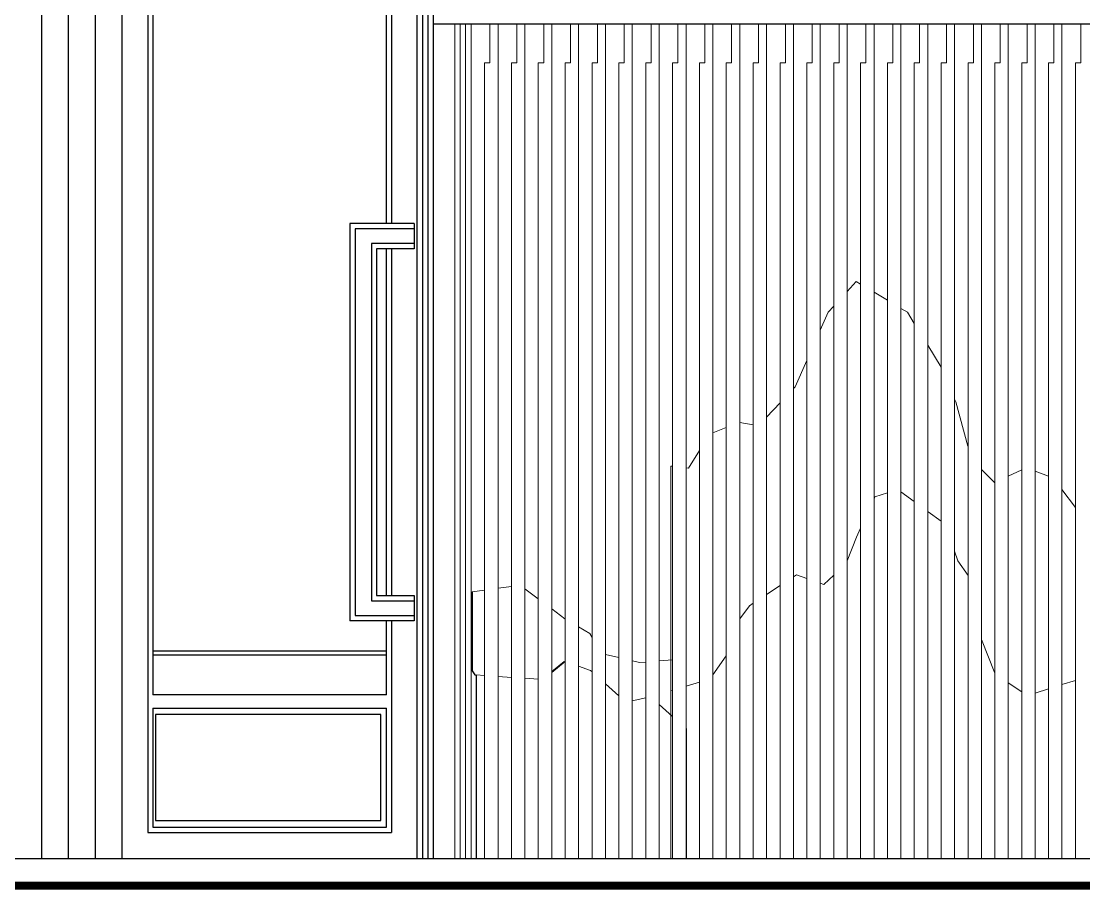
# Model space of a CAD drawing. Extents: x 1188826 to 1909461, y 608442 to 1651179.
# Drawn here: x 1661008 to 1664964, y 1041862 to 1045097 of the extents above; entities that cross this region are included whole.
import ezdxf

# ---------------------------------------------------------------- set-up
doc = ezdxf.new("R2010")
doc.units = 0
doc.header["$LTSCALE"] = 1000
doc.header["$MEASUREMENT"] = 0
doc.linetypes.add('ACAD_ISO10W100', pattern=[18.5, 12, -3, 0.5, -3])
doc.linetypes.add('DOTE', pattern=[2.4200000000000004, 2, -0.2, 0.02, -0.2])
for name, color, linetype in [('1', 7, 'Continuous'), ('窗', 4, 'Continuous'), ('立面线', 40, 'Continuous')]:
    doc.layers.add(name, color=color, linetype=linetype)
doc.layers.add('DOTE', color=19, linetype='DOTE', lineweight=9)
doc.layers.add('煤化工粉煤灰', color=7, linetype='Continuous', lineweight=0)

msp = doc.modelspace()

# ---------------------------------------------------------------- linework, layer by layer
at = {"layer": '1', "const_width": 30}
msp.add_lwpolyline([(1651532.772998976, 1041876.517635314), (1678232.756097134, 1041876.517635313)], dxfattribs=at)
at = {"layer": 'DOTE', "linetype": 'ACAD_ISO10W100', "ltscale": 100}
for p, q in [((1651532.772998976, 1041976.51763531), (1678232.756097134, 1041976.517635313)), ((1651532.772998976, 1041876.51763531), (1678232.756097134, 1041876.517635313))]:
    msp.add_line(p, q, dxfattribs=at)
at = {"layer": '煤化工粉煤灰', "color": 34}
for p, q in [((1662622.486897737, 1041976.517669165), (1662622.486897737, 1045087.317946022)), ((1662642.486897737, 1041976.517635299), (1662642.486897737, 1045087.317946022)), ((1662662.486897737, 1041976.517635299), (1662662.486897737, 1045087.317946022)), ((1662682.486897737, 1041976.517669165), (1662682.486897737, 1045087.317946022)), ((1662753.008375875, 1044942.317946022), (1662753.008375875, 1045087.317946022)), ((1662783.008375875, 1041976.517635299), (1662783.008375875, 1045087.317946022)), ((1662853.008375875, 1044942.317946022), (1662853.008375875, 1045087.317946022)), ((1662883.008375875, 1041976.517635299), (1662883.008375875, 1045087.317946022)), ((1662953.008375875, 1044942.317946022), (1662953.008375875, 1045087.317946022)), ((1662983.008375875, 1041976.517635299), (1662983.008375875, 1045087.317946022)), ((1663053.008375875, 1044942.317946022), (1663053.008375875, 1045087.317946022)), ((1663083.008375875, 1041976.517635299), (1663083.008375875, 1045087.317946022)), ((1663153.008375875, 1044942.317946022), (1663153.008375875, 1045087.317946022)), ((1663183.008375875, 1041976.517635299), (1663183.008375875, 1045087.317946022)), ((1663253.008375875, 1044942.317946022), (1663253.008375875, 1045087.317946022)), ((1663283.008375875, 1041976.517635299), (1663283.008375875, 1045087.317946022)), ((1663353.008375875, 1044942.317946022), (1663353.008375875, 1045087.317946022)), ((1663383.008375875, 1041976.517635299), (1663383.008375875, 1045087.317946022)), ((1663453.008375875, 1044942.317946022), (1663453.008375875, 1045087.317946022)), ((1663483.008375875, 1041976.517635299), (1663483.008375875, 1045087.317946022)), ((1663553.008375875, 1044942.317946022), (1663553.008375875, 1045087.317946022)), ((1663583.008375875, 1041976.517635299), (1663583.008375875, 1045087.317946022)), ((1663653.008375875, 1044942.317946022), (1663653.008375875, 1045087.317946022)), ((1663683.008375875, 1041976.517635299), (1663683.008375875, 1045087.317946022)), ((1663753.008375875, 1044942.317946022), (1663753.008375875, 1045087.317946022)), ((1663783.008375875, 1041976.517635299), (1663783.008375875, 1045087.317946022)), ((1663853.008375875, 1044942.317946022), (1663853.008375875, 1045087.317946022)), ((1663883.008375875, 1041976.517635299), (1663883.008375875, 1045087.317946022)), ((1663953.008375875, 1044942.317946022), (1663953.008375875, 1045087.317946022)), ((1663983.008375875, 1041976.517635299), (1663983.008375875, 1045087.317946022)), ((1664053.008375875, 1044942.317946022), (1664053.008375875, 1045087.317946022)), ((1664083.008375875, 1041976.517635299), (1664083.008375875, 1045087.317946022)), ((1664153.008375875, 1044942.317946022), (1664153.008375875, 1045087.317946022)), ((1664183.008375875, 1041976.517635299), (1664183.008375875, 1045087.317946022)), ((1664253.008375875, 1044942.317946022), (1664253.008375875, 1045087.317946022)), ((1664283.008375875, 1041976.517635299), (1664283.008375875, 1045087.317946022)), ((1664353.008375875, 1044942.317946022), (1664353.008375875, 1045087.317946022)), ((1664383.008375875, 1041976.517635299), (1664383.008375875, 1045087.317946022)), ((1664453.008375875, 1044942.317946022), (1664453.008375875, 1045087.317946022)), ((1664483.008375875, 1041976.517635299), (1664483.008375875, 1045087.317946022)), ((1664553.008375875, 1044942.317946022), (1664553.008375875, 1045087.317946022)), ((1664583.008375875, 1041976.517635299), (1664583.008375875, 1045087.317946022)), ((1664653.008375875, 1044942.317946022), (1664653.008375875, 1045087.317946022)), ((1664683.008375875, 1041976.517635299), (1664683.008375875, 1045087.317946022)), ((1664753.008375875, 1044942.317946022), (1664753.008375875, 1045087.317946022)), ((1664783.008375875, 1041976.517635299), (1664783.008375875, 1045087.317946022)), ((1664853.008375875, 1044942.317946022), (1664853.008375875, 1045087.317946022)), ((1664883.008375875, 1041976.517635299), (1664883.008375875, 1045087.317946022)), ((1664953.008375875, 1044942.317946022), (1664953.008375875, 1045087.317946022)), ((1662753.008375875, 1044942.317946022), (1662733.008375875, 1044942.317946022)), ((1662733.008375875, 1041976.517635299), (1662733.008375875, 1044942.317946022)), ((1662853.008375875, 1044942.317946022), (1662833.008375875, 1044942.317946022)), ((1662833.008375875, 1041976.517635299), (1662833.008375875, 1044942.317946022)), ((1662953.008375875, 1044942.317946022), (1662933.008375875, 1044942.317946022)), ((1662933.008375875, 1041976.517635299), (1662933.008375875, 1044942.317946022)), ((1663053.008375875, 1044942.317946022), (1663033.008375875, 1044942.317946022)), ((1663033.008375875, 1041976.517635299), (1663033.008375875, 1044942.317946022)), ((1663153.008375875, 1044942.317946022), (1663133.008375875, 1044942.317946022)), ((1663133.008375875, 1041976.517635299), (1663133.008375875, 1044942.317946022)), ((1663253.008375875, 1044942.317946022), (1663233.008375875, 1044942.317946022)), ((1663233.008375875, 1041976.517635299), (1663233.008375875, 1044942.317946022)), ((1663353.008375875, 1044942.317946022), (1663333.008375875, 1044942.317946022)), ((1663333.008375875, 1041976.517635299), (1663333.008375875, 1044942.317946022)), ((1663453.008375875, 1044942.317946022), (1663433.008375875, 1044942.317946022)), ((1663433.008375875, 1041976.517635299), (1663433.008375875, 1044942.317946022)), ((1663553.008375875, 1044942.317946022), (1663533.008375875, 1044942.317946022)), ((1663533.008375875, 1041976.517635299), (1663533.008375875, 1044942.317946022)), ((1663653.008375875, 1044942.317946022), (1663633.008375875, 1044942.317946022)), ((1663633.008375875, 1041976.517635299), (1663633.008375875, 1044942.317946022)), ((1663753.008375875, 1044942.317946022), (1663733.008375875, 1044942.317946022)), ((1663733.008375875, 1041976.517635299), (1663733.008375875, 1044942.317946022)), ((1663853.008375875, 1044942.317946022), (1663833.008375875, 1044942.317946022)), ((1663833.008375875, 1041976.517635299), (1663833.008375875, 1044942.317946022)), ((1663953.008375875, 1044942.317946022), (1663933.008375875, 1044942.317946022)), ((1663933.008375875, 1041976.517635299), (1663933.008375875, 1044942.317946022)), ((1664053.008375875, 1044942.317946022), (1664033.008375875, 1044942.317946022)), ((1664033.008375875, 1041976.517635299), (1664033.008375875, 1044942.317946022)), ((1664153.008375875, 1044942.317946022), (1664133.008375875, 1044942.317946022)), ((1664133.008375875, 1041976.517635299), (1664133.008375875, 1044942.317946022)), ((1664253.008375875, 1044942.317946022), (1664233.008375875, 1044942.317946022)), ((1664233.008375875, 1041976.517635299), (1664233.008375875, 1044942.317946022)), ((1664353.008375875, 1044942.317946022), (1664333.008375875, 1044942.317946022)), ((1664333.008375875, 1041976.517635299), (1664333.008375875, 1044942.317946022)), ((1664453.008375875, 1044942.317946022), (1664433.008375875, 1044942.317946022)), ((1664433.008375875, 1041976.517635299), (1664433.008375875, 1044942.317946022)), ((1664553.008375875, 1044942.317946022), (1664533.008375875, 1044942.317946022)), ((1664533.008375875, 1041976.517635299), (1664533.008375875, 1044942.317946022)), ((1664653.008375875, 1044942.317946022), (1664633.008375875, 1044942.317946022)), ((1664633.008375875, 1041976.517635299), (1664633.008375875, 1044942.317946022)), ((1664753.008375875, 1044942.317946022), (1664733.008375875, 1044942.317946022)), ((1664733.008375875, 1041976.517635299), (1664733.008375875, 1044942.317946022)), ((1664853.008375875, 1044942.317946022), (1664833.008375875, 1044942.317946022)), ((1664833.008375875, 1041976.517635299), (1664833.008375875, 1044942.317946022)), ((1664953.008375875, 1044942.317946022), (1664933.008375875, 1044942.317946022)), ((1664933.008375875, 1041976.517635299), (1664933.008375875, 1044942.317946022)), ((1664116.659260625, 1044127.382502872), (1664083.008375875, 1044090.335911037)), ((1664133.008375875, 1044117.570888223), (1664116.659260625, 1044127.382502872)), ((1664183.008375875, 1044087.564326711), (1664233.008375875, 1044057.557765199)), ((1664012.598592989, 1044012.821084689), (1663983.008375875, 1043946.237457339)), ((1664033.008375875, 1044035.290416526), (1664012.598592989, 1044012.821084689)), ((1664307.553205606, 1044012.821084825), (1664283.008375875, 1044027.551203687)), ((1664333.008375875, 1043971.464677446), (1664307.553205606, 1044012.821084825)), ((1664433.008375875, 1043808.997065008), (1664383.008375875, 1043890.230871227)), ((1663933.008375875, 1043833.727929115), (1663889.22175079, 1043735.199678496)), ((1663889.22175079, 1043735.199678496), (1663883.008375875, 1043728.568191593)), ((1663833.008375875, 1043675.203579006), (1663783.008375875, 1043621.838966419)), ((1664487.169668368, 1043679.303748032), (1664483.008375875, 1043689.43140226)), ((1664532.06337912, 1043514.0004735), (1664487.169668368, 1043679.303748032)), ((1663583.008375875, 1043563.489704602), (1663633.008375875, 1043584.12332986)), ((1663683.008375875, 1043602.466694663), (1663733.008375875, 1043593.579831029)), ((1663492.799627915, 1043432.072002901), (1663533.008375875, 1043498.182203619)), ((1664533.008375875, 1043511.745723823), (1664532.06337912, 1043514.0004735)), ((1663426.873297234, 1043440.186923813), (1663433.008375875, 1043439.431752436)), ((1663426.873297234, 1043440.186923813), (1663426.873297907, 1041976.517635299)), ((1663483.008375875, 1043433.277215372), (1663492.799627915, 1043432.072002901)), ((1664583.008375875, 1043426.821972021), (1664632.533723375, 1043377.88163253)), ((1664683.008375875, 1043402.265790208), (1664733.008375875, 1043426.420644646)), ((1664783.008375875, 1043420.664723301), (1664833.008375875, 1043402.383879127)), ((1664632.533723375, 1043377.88163253), (1664633.008375875, 1043378.110935771)), ((1664186.143514331, 1043325.199448587), (1664233.008375875, 1043340.15473202)), ((1664283.008375875, 1043344.186216186), (1664333.008375875, 1043307.484445202)), ((1664883.008375875, 1043353.317650445), (1664933.008375875, 1043285.105746676)), ((1664183.008375875, 1043318.320157539), (1664186.143514331, 1043325.199448587)), ((1664383.008375875, 1043270.782674218), (1664385.209431848, 1043269.167021173)), ((1664385.209431848, 1043269.167021173), (1664433.008375875, 1043235.013807969)), ((1664117.911612827, 1043175.48130508), (1664133.008375875, 1043208.607442367)), ((1664083.008375875, 1043087.153819783), (1664117.911612827, 1043175.48130508)), ((1664483.008375875, 1043123.389102835), (1664494.73565233, 1043086.702397439)), ((1664494.73565233, 1043086.702397439), (1664533.008375875, 1043032.46720541)), ((1663883.008375875, 1043027.425082945), (1663894.062370158, 1043034.681839232)), ((1663894.062370158, 1043034.681839232), (1663933.008375875, 1043021.011779161)), ((1663996.393463384, 1042998.763593812), (1664033.008375875, 1043033.261451746)), ((1662783.008375875, 1042984.811055862), (1662833.008375875, 1042991.529260215)), ((1662883.008375875, 1042982.067215897), (1662933.008375875, 1042945.008865578)), ((1663783.008375875, 1042961.776810464), (1663833.008375875, 1042994.600946705)), ((1663983.008375875, 1043003.461763673), (1663996.393463384, 1042998.763593812)), ((1662686.334903628, 1042971.821613022), (1662733.008375875, 1042978.09285151)), ((1662983.008375875, 1042907.95051526), (1663032.421677404, 1042871.32700649)), ((1663683.008375875, 1042870.844640314), (1663718.980310972, 1042919.743491952)), ((1663718.980310972, 1042919.743491952), (1663733.008375875, 1042928.952674223)), ((1663032.421677404, 1042871.32700649), (1663033.008375875, 1042870.977974303)), ((1663083.008375875, 1042841.232525444), (1663125.310175792, 1042816.066804922)), ((1663125.310175792, 1042816.066804922), (1663133.008375875, 1042800.775927166)), ((1664583.008375875, 1042794.062763294), (1664633.008375875, 1042668.014710638)), ((1662983.008375875, 1042674.539996971), (1663029.663863409, 1042712.242368939)), ((1662983.008375875, 1042671.290502159), (1663033.008375875, 1042711.695579847)), ((1663029.663863409, 1042712.242368939), (1663032.457394524, 1042711.250330961)), ((1663183.008375875, 1042738.446531768), (1663233.008375875, 1042726.429504277)), ((1663283.008375875, 1042714.412476787), (1663310.695250754, 1042707.758198056)), ((1663310.695250754, 1042707.758198056), (1663333.008375875, 1042709.714265729)), ((1663383.008375875, 1042714.097487853), (1663433.008375875, 1042718.480709976)), ((1663583.008375875, 1042661.722682848), (1663633.008375875, 1042732.661697905)), ((1663083.008375875, 1042694.726669717), (1663127.365126237, 1042678.974713113)), ((1663127.365126237, 1042678.974713113), (1663133.008375875, 1042673.88997208)), ((1662701.03652592, 1042661.836846103), (1662733.008375875, 1042659.636903818)), ((1662783.008375875, 1042656.196467483), (1662833.008375875, 1042652.756031148)), ((1662883.008375875, 1042649.315594813), (1662933.008375875, 1042645.875158479)), ((1663183.008375875, 1042628.838438316), (1663233.008375875, 1042583.786904552)), ((1663483.008375875, 1042619.884782493), (1663533.008375875, 1042635.534650827)), ((1664683.008375875, 1042632.357649763), (1664733.008375875, 1042598.586235399)), ((1664883.008375875, 1042625.658828974), (1664933.008375875, 1042641.320767463)), ((1663426.873297619, 1042602.314650641), (1663433.008375875, 1042604.234914159)), ((1664783.008375875, 1042594.334951996), (1664833.008375875, 1042609.996890485)), ((1663283.008375875, 1042565.983505544), (1663333.008375875, 1042576.875150875)), ((1663283.008375875, 1042565.107567732), (1663333.008375875, 1042575.999213064)), ((1663383.008375875, 1042552.268887784), (1663433.008375875, 1042507.340853787)), ((1663483.008375875, 1042462.41281979), (1663484.382273325, 1042461.178289564)), ((1663484.382273325, 1041976.517635299), (1663484.382273325, 1042461.178289564))]:
    msp.add_line(p, q, dxfattribs=at)
at = {"layer": '窗'}
for p, q in [((1662367.41757048, 1042750.614857521), (1661497.808505449, 1042750.614857521)), ((1662367.417570479, 1042735.823190854), (1661497.808505449, 1042735.823190854))]:
    msp.add_line(p, q, dxfattribs=at)
at = {"layer": '窗', "ltscale": 3, "const_width": 0.001}
msp.add_lwpolyline([(1661497.808505449, 1045458.184301966), (1662367.41757048, 1045458.184301965), (1662367.41757048, 1044343.184301977), (1662231.375466711, 1044343.184301966), (1662231.375466681, 1042864.017635298), (1662367.41757048, 1042864.017635297), (1662367.417570479, 1042587.906524188), (1661497.808505449, 1042587.906524188)], close=True, dxfattribs=at)
at = {"layer": '立面线'}
for p, q in [((1661082.769807914, 1047076.517683063), (1661082.769807914, 1041976.517635323)), ((1661182.769807914, 1046976.517683063), (1661182.769807914, 1041976.517635323)), ((1661282.769807914, 1046876.517683063), (1661282.769807914, 1041976.517635323)), ((1661382.769807914, 1046776.517683063), (1661382.769807914, 1041976.517669166)), ((1662482.486897737, 1041976.517669165), (1662482.486897736, 1046776.517683063)), ((1662502.486897737, 1041976.517635299), (1662502.486897737, 1045556.517635299)), ((1662522.486897737, 1041976.517635299), (1662522.486897737, 1045536.517635299)), ((1662542.486897737, 1041976.517669165), (1662542.486898372, 1045516.517635299)), ((1661478.63028424, 1045477.906524188), (1661478.63028424, 1042075.12874641)), ((1662386.595791689, 1045477.906524188), (1662386.595791689, 1044343.184301977)), ((1661497.808505449, 1045458.184301966), (1661497.808505449, 1042587.906524188)), ((1662367.41757048, 1044343.184301976), (1662367.41757048, 1045458.184301965)), ((1662542.486897737, 1045087.317946022), (1667223.008375875, 1045087.317946022)), ((1662231.375466711, 1044343.184301966), (1662231.375466681, 1042864.017635298)), ((1662471.10323183, 1044343.184301986), (1662231.375466711, 1044343.184301966)), ((1662471.10323183, 1044343.184301986), (1662471.1032318, 1044249.673773033)), ((1662250.553687878, 1044323.462079744), (1662250.55368788, 1042883.739857524)), ((1662471.103231788, 1044323.462079761), (1662250.553687878, 1044323.462079744)), ((1662311.741121996, 1044269.395995241), (1662311.741121997, 1042937.975968638)), ((1662471.1032318, 1044269.395995257), (1662311.741121996, 1044269.395995241)), ((1662330.919343215, 1044249.673773021), (1662330.919343215, 1042957.69819086)), ((1662471.1032318, 1044249.673773033), (1662330.919343215, 1044249.673773021)), ((1662367.41757048, 1042957.69819086), (1662367.41757048, 1044249.673773024)), ((1662386.595791689, 1044249.673773026), (1662386.595791689, 1042957.69819086)), ((1662330.919343215, 1042957.69819086), (1662471.1032318, 1042957.69819086)), ((1662471.1032318, 1042957.69819086), (1662471.1032318, 1042864.017635318)), ((1662686.334903628, 1042971.821613022), (1662686.334903628, 1042676.827936263)), ((1662311.741121997, 1042937.975968638), (1662471.10323179, 1042937.975968638)), ((1662471.1032318, 1042864.017635318), (1662231.375466681, 1042864.017635298)), ((1662250.55368788, 1042883.739857524), (1662471.10323179, 1042883.739857527)), ((1662367.41757048, 1042587.906524188), (1662367.41757048, 1042864.017635309)), ((1662386.595791689, 1042864.017635311), (1662386.595791689, 1042075.12874641)), ((1662686.334903628, 1042676.827936263), (1662697.015378918, 1042661.836845775)), ((1662697.015378918, 1042661.836845775), (1662701.03652592, 1042661.56015577)), ((1662701.03652592, 1042661.836846103), (1662701.03652592, 1041976.517669165)), ((1662367.41757048, 1042587.906524188), (1661497.808505449, 1042587.906524188)), ((1661497.808505449, 1042538.600968632), (1661497.808505449, 1042094.850968632)), ((1661497.808505449, 1042538.600968632), (1662367.41757048, 1042538.600968632)), ((1662346.444793967, 1042513.948190854), (1661507.397616053, 1042513.948190854)), ((1661507.397616053, 1042513.948190854), (1661507.397616053, 1042119.50374641)), ((1662346.444793967, 1042119.50374641), (1662346.444793967, 1042513.948190854)), ((1662367.41757048, 1042094.850968632), (1662367.41757048, 1042538.600968632)), ((1661507.397616053, 1042119.50374641), (1662346.444793967, 1042119.50374641)), ((1661478.63028424, 1042075.12874641), (1662386.595791689, 1042075.12874641)), ((1661497.808505449, 1042094.850968632), (1662367.41757048, 1042094.850968632)), ((1668782.725465698, 1041976.517635323), (1660982.769807914, 1041976.517635323))]:
    msp.add_line(p, q, dxfattribs=at)

doc.saveas('drawing.dxf')
